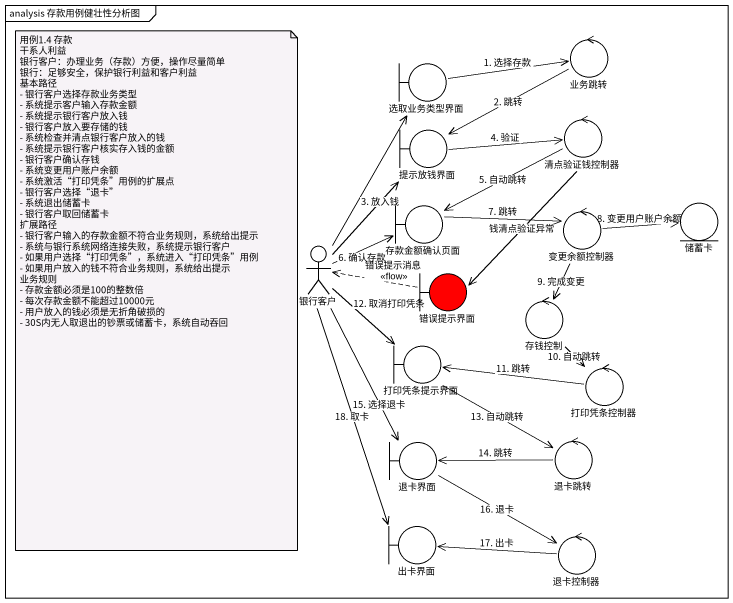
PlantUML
@startuml
mainframe analysis 存款用例健壮性分析图
boundary 选取业务类型界面
control 业务跳转
boundary 提示放钱界面
control 清点验证钱控制器
boundary 存款金额确认页面
control 变更余额控制器
entity 储蓄卡
actor 银行客户
boundary 错误提示界面 #FF0000
control 存钱控制
boundary 打印凭条提示界面
control 打印凭条控制器
boundary 退卡界面
control 退卡跳转
boundary 出卡界面
control 退卡控制器
选取业务类型界面 -right-> 业务跳转 : 1. 选择存款
业务跳转 -left-> 提示放钱界面 : 2. 跳转
提示放钱界面 -right-> 清点验证钱控制器 : 4. 验证
清点验证钱控制器 -left-> 存款金额确认页面 : 5. 自动跳转
清点验证钱控制器 --> 错误提示界面 : 钱清点验证异常
存款金额确认页面 -right-> 变更余额控制器 : 7. 跳转
变更余额控制器 -right-> 储蓄卡 : 8. 变更用户账户余额
变更余额控制器 --> 存钱控制 : 9. 完成变更
银行客户 -up-> 选取业务类型界面
银行客户 -up-> 提示放钱界面 : 3. 放入钱
银行客户 -right-> 存款金额确认页面 : 6. 确认存款
银行客户 --> 打印凭条提示界面 : 12. 取消打印凭条
银行客户 --> 退卡界面 : 15. 选择退卡
银行客户 --> 出卡界面 : 18. 取卡
错误提示界面 .left.> 银行客户 : 错误提示消息\n<<flow>>
存钱控制 --> 打印凭条控制器 : 10. 自动跳转
打印凭条提示界面 --> 退卡跳转 : 13. 自动跳转
打印凭条控制器 -left-> 打印凭条提示界面 : 11. 跳转
退卡界面 -right-> 退卡控制器 : 16. 退卡
退卡跳转 -left-> 退卡界面 : 14. 跳转
退卡控制器 -left-> 出卡界面 : 17. 出卡
note as N1
  用例1.4 存款
  干系人利益
  银行客户：办理业务（存款）方便，操作尽量简单
  银行：足够安全，保护银行利益和客户利益
  基本路径
  - 银行客户选择存款业务类型
  - 系统提示客户输入存款金额
  - 系统提示银行客户放入钱
  - 银行客户放入要存储的钱
  - 系统检查并清点银行客户放入的钱
  - 系统提示银行客户核实存入钱的金额
  - 银行客户确认存钱
  - 系统变更用户账户余额
  - 系统激活“打印凭条”用例的扩展点
  - 银行客户选择“退卡”
  - 系统退出储蓄卡
  - 银行客户取回储蓄卡
  扩展路径
  - 银行客户输入的存款金额不符合业务规则，系统给出提示
  - 系统与银行系统网络连接失败，系统提示银行客户
  - 如果用户选择“打印凭条”，系统进入“打印凭条”用例
  - 如果用户放入的钱不符合业务规则，系统给出提示
  业务规则
  - 存款金额必须是100的整数倍
  - 每次存款金额不能超过10000元
  - 用户放入的钱必须是无折角破损的
  - 30S内无人取退出的钞票或储蓄卡，系统自动吞回
end note
@enduml
